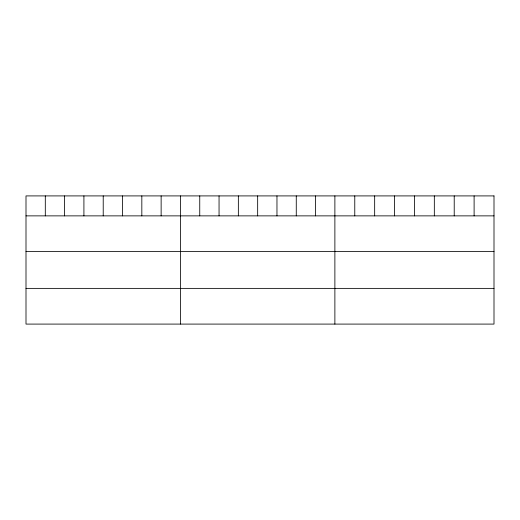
<?xml version="1.0" encoding="UTF-8"?>
<svg xmlns="http://www.w3.org/2000/svg" width="520" height="520" viewBox="0 0 520 520"><rect width="100%" height="100%" fill="white"/><g stroke="black" fill="none" stroke-linecap="round" stroke-linejoin="round"><path stroke-width="0.78" d="M26 215.872L494 215.872M26 251.583L494 251.583M26 288.379L494 288.379M474.11 195.91L474.11 215.872M454.22 195.91L454.22 215.872M434.33 195.91L434.33 215.872M414.44 195.91L414.44 215.872M394.55 195.91L394.55 215.872M374.66 195.91L374.66 215.872M354.77 195.91L354.77 215.872M334.88 195.91L334.88 324.09M315.575 195.91L315.575 215.872M296.27 195.91L296.27 215.872M276.965 195.91L276.965 215.872M257.66 195.91L257.66 215.872M238.355 195.91L238.355 215.872M219.05 195.91L219.05 215.872M199.745 195.91L199.745 215.872M180.44 195.91L180.44 324.09M161.135 195.91L161.135 215.872M141.83 195.91L141.83 215.872M122.525 195.91L122.525 215.872M103.22 195.91L103.22 215.872M83.915 195.91L83.915 215.872M64.61 195.91L64.61 215.872M45.305 195.91L45.305 215.872M494 195.91L26 195.91L26 324.09L494 324.09L494 195.91"/></g></svg>
